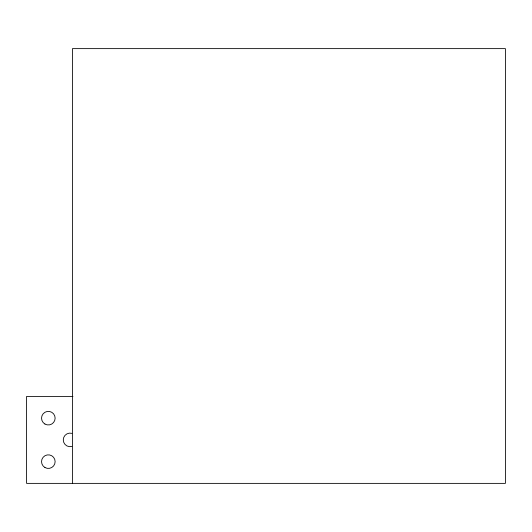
<?xml version="1.0" encoding="UTF-8"?>
<svg xmlns="http://www.w3.org/2000/svg" width="532" height="532" viewBox="0 0 532 532"><rect width="100%" height="100%" fill="white"/><g stroke="black" fill="none" stroke-linecap="round" stroke-linejoin="round"><path stroke-width="0.8" d="M72.97 396.426L26.6 396.426L26.6 483.375L505.4 483.375L505.4 48.625L72.452 48.625L72.452 483.375M71.833 446.461A6.79 6.79 0 0 1 63.281 439.898A6.79 6.79 0 0 1 71.833 433.334M44.941 424.044A6.79 6.79 0 0 0 55.129 418.159A6.79 6.79 0 0 0 44.941 412.28A6.79 6.79 0 0 0 44.941 424.044M44.941 467.522A6.79 6.79 0 0 0 55.129 461.636A6.79 6.79 0 0 0 44.941 455.751A6.79 6.79 0 0 0 44.941 467.522"/></g></svg>
